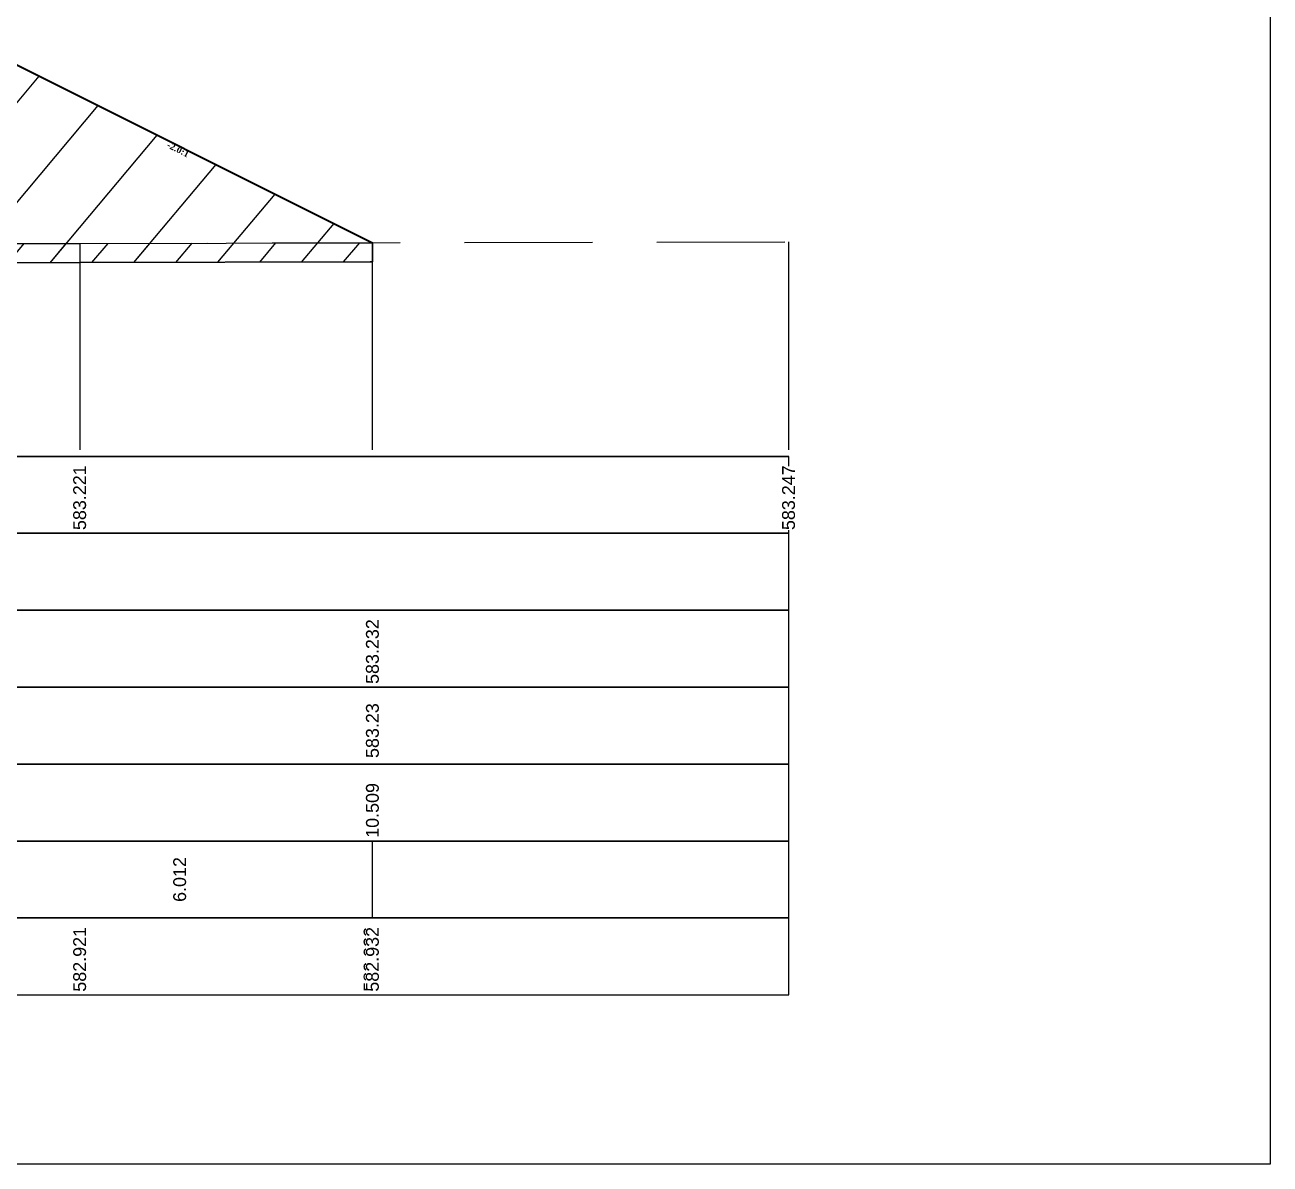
# Model space of a CAD drawing. Header units: millimetres. Extents: x 2762 to 3076, y 916 to 3305.
# Drawn here: x 2979.79 to 2999.21, y 2289.65 to 2307.41 of the extents above; entities that cross this region are included whole.
import ezdxf

# ---------------------------------------------------------------- set-up
doc = ezdxf.new("R2010")
doc.units = ezdxf.units.MM
doc.header["$LTSCALE"] = 2
doc.linetypes.add('CACHE', pattern=[9.525, 6.35, -3.175])
doc.linetypes.add('DASHED', pattern=[0.75, 0.5, -0.25])
doc.layers.add('C-ROAD-CORR', color=5, linetype='Continuous')
doc.layers.add('C-ROAD-SCTN', color=7, linetype='Continuous')
doc.styles.add('C3D_Etiquette', font='romans.shx')
doc.styles.add('C3D_Profil_Travers', font='romans.shx')

msp = doc.modelspace()

# ---------------------------------------------------------------- hatches: boundary and pattern name
at = {"linetype": 'Continuous', "lineweight": -3}
h = msp.add_hatch(dxfattribs=at)
h.set_pattern_fill('_U', color=3, angle=50, style=0, pattern_type=0)
h.set_pattern_definition([(50, (2962.2628, 2304.125), (-0.766044, 0.642788), [])])
h.paths.add_polyline_path([(2962.263, 2304.125), (2962.444, 2304.306), (2963.944, 2304.366), (2968.808, 2306.798), (2976.805, 2307.118), (2979.201, 2307.022), (2985.214, 2304.016), (2985.214, 2303.716), (2985.178, 2303.716), (2980.648, 2303.705), (2974.624, 2303.691), (2973.443, 2303.731)])
h.paths.add_polyline_path([(2960.602, 2304.184), (2960.602, 2304.484), (2960.644, 2304.318), (2960.944, 2304.306), (2961.083, 2304.167)])
h = msp.add_hatch(dxfattribs=at)
h.set_pattern_fill('_U', color=150, scale=0.5, angle=50, style=0, pattern_type=0)
h.set_pattern_definition([(50, (2962.2628, 2304.12505), (-0.383022, 0.321394), [])])
h.paths.add_polyline_path([(2962.263, 2304.125), (2962.444, 2304.306), (2963.944, 2304.366), (2973.443, 2304.031), (2974.624, 2303.991), (2980.648, 2304.005), (2985.214, 2304.016), (2985.214, 2303.716), (2985.178, 2303.716), (2980.648, 2303.705), (2974.624, 2303.691), (2973.443, 2303.731)])
h.paths.add_polyline_path([(2960.602, 2304.484), (2963.944, 2304.366), (2962.444, 2304.306), (2962.263, 2304.125), (2961.083, 2304.167), (2960.944, 2304.306), (2960.644, 2304.318)])
h.paths.add_polyline_path([(2960.602, 2304.184), (2960.602, 2304.484), (2960.644, 2304.318), (2960.944, 2304.306), (2961.083, 2304.167)])

# ---------------------------------------------------------------- linework, layer by layer
at = {"color": 253, "linetype": 'Continuous', "lineweight": -3}
for p, q in [((2979.201, 2307.022), (2985.214, 2304.016)), ((2974.624, 2303.991), (2980.648, 2304.005)), ((2980.648, 2304.005), (2985.214, 2304.016)), ((2985.214, 2304.016), (2985.214, 2303.716)), ((2985.214, 2304.016), (2985.214, 2303.716)), ((2980.648, 2303.705), (2974.624, 2303.691)), ((2980.648, 2303.705), (2974.624, 2303.691)), ((2985.178, 2303.716), (2980.648, 2303.705)), ((2985.178, 2303.716), (2980.648, 2303.705)), ((2985.214, 2303.716), (2985.178, 2303.716)), ((2985.214, 2303.716), (2985.178, 2303.716))]:
    msp.add_line(p, q, dxfattribs=at)
at = {"color": 105, "linetype": 'DASHED', "lineweight": -3, "ltscale": 2}
for p, q in [((2974.705, 2303.991), (2980.648, 2304.005)), ((2980.648, 2304.005), (2991.705, 2304.031))]:
    msp.add_line(p, q, dxfattribs=at)
at = {"color": 98, "linetype": 'CACHE', "lineweight": -3}
for p, q in [((2980.648, 2304.005), (2980.648, 2300.784)), ((2991.705, 2304.031), (2991.705, 2300.784))]:
    msp.add_line(p, q, dxfattribs=at)
at = {"color": 8, "linetype": 'CACHE', "lineweight": -3}
msp.add_line((2985.214, 2300.784), (2985.214, 2304.016), dxfattribs=at)
at = {"color": 6, "linetype": 'Continuous', "lineweight": -3}
for p, q in [((2974.727, 2303.692), (2980.648, 2303.705)), ((2980.648, 2303.705), (2985.178, 2303.716)), ((2985.178, 2303.716), (2985.214, 2303.716))]:
    msp.add_line(p, q, dxfattribs=at)
at = {"color": 7, "linetype": 'Continuous', "lineweight": -3}
for p, q in [((2957.704, 2300.684), (2991.706, 2300.684)), ((2985.214, 2293.484), (2985.214, 2294.684))]:
    msp.add_line(p, q, dxfattribs=at)
for points in [[(2957.704, 2299.484), (2991.706, 2299.484), (2991.706, 2300.684), (2957.704, 2300.684)], [(2957.704, 2298.284), (2991.706, 2298.284), (2991.706, 2299.484), (2957.704, 2299.484)], [(2957.704, 2297.084), (2991.706, 2297.084), (2991.706, 2298.284), (2957.704, 2298.284)], [(2957.704, 2295.884), (2991.706, 2295.884), (2991.706, 2297.084), (2957.704, 2297.084)], [(2957.704, 2294.684), (2991.706, 2294.684), (2991.706, 2295.884), (2957.704, 2295.884)], [(2957.704, 2293.484), (2991.706, 2293.484), (2991.706, 2294.684), (2957.704, 2294.684)], [(2957.704, 2292.284), (2991.706, 2292.284), (2991.706, 2293.484), (2957.704, 2293.484)]]:
    msp.add_3dface(points, dxfattribs=at)
at = {"layer": 'C-ROAD-CORR', "color": 1, "linetype": 'Continuous', "lineweight": 40}
msp.add_line((2979.201, 2307.022), (2985.214, 2304.016), dxfattribs=at)
at = {"layer": 'C-ROAD-SCTN', "color": 154, "linetype": 'Continuous', "lineweight": -3}
msp.add_line((2979.201, 2307.022), (2985.214, 2304.016), dxfattribs=at)
at = {"layer": 'C-ROAD-SCTN', "color": 1, "linetype": 'Continuous', "lineweight": -3}
msp.add_line((2979.201, 2307.022), (2985.214, 2304.016), dxfattribs=at)

# ---------------------------------------------------------------- texts
at = {"color": 7, "linetype": 'Continuous', "lineweight": -3, "insert": (2982.206, 2305.515), "char_height": 0.1, "width": 0.34598, "attachment_point": 2, "rotation": 333.4349, "style": 'C3D_Etiquette'}
msp.add_mtext('{\\fTimes New Roman|b1|i0|c0|p18;-2.0:1}', dxfattribs=at)
at = {"color": 7, "linetype": 'Continuous', "lineweight": -3, "char_height": 0.2, "rotation": 90, "style": 'C3D_Profil_Travers'}
for s, insert, attachment_point in [('{\\fArial|b0|i0|c0|p34;583.23}', (2985.214, 2295.979), 4), ('{\\fArial|b0|i0|c0|p34;6.012}', (2982.208, 2294.084), 5)]:
    msp.add_mtext(s, dxfattribs=dict(at, insert=insert, attachment_point=attachment_point))

# ---------------------------------------------------------------- next in the draw order: texts
at = {"color": 7, "linetype": 'Continuous', "lineweight": -3, "char_height": 0.2, "attachment_point": 4, "rotation": 90, "style": 'C3D_Profil_Travers', "bg_fill": 3, "box_fill_scale": 1.000375, "bg_fill_color": 256, "bg_fill_true_color": 13158600, "bg_fill_transparency": 0}
for s, insert, width in [('{\\fArial|b0|i0|c0|p34;583.221}', (2980.648, 2299.534), 0.95654), ('{\\fArial|b0|i0|c0|p34;583.247}', (2991.705, 2299.534), 0.99553), ('{\\fArial|b0|i0|c0|p34;583.232}', (2985.214, 2297.134), 0.99347), ('{\\fArial|b0|i0|c0|p34;\\C256;10.509}', (2985.214, 2294.734), 0.81999), ('{\\fArial|b0|i0|c0|p34;582.921}', (2980.648, 2292.334), 0.95654), ('{\\fArial|b0|i0|c0|p34;582.932}', (2985.178, 2292.334), 0.99347)]:
    msp.add_mtext(s, dxfattribs=dict(at, insert=insert, width=width))

# ---------------------------------------------------------------- next in the draw order: texts
at = {"color": 7, "linetype": 'Continuous', "lineweight": -3, "insert": (2985.214, 2292.334), "char_height": 0.2, "width": 0.99347, "attachment_point": 4, "rotation": 90, "style": 'C3D_Profil_Travers', "bg_fill": 3, "box_fill_scale": 1.000375, "bg_fill_color": 256, "bg_fill_true_color": 13158600, "bg_fill_transparency": 0}
msp.add_mtext('{\\fArial|b0|i0|c0|p34;582.932}', dxfattribs=at)

# ---------------------------------------------------------------- next in the draw order: linework, layer by layer
msp.add_lwpolyline([(2950.215, 2319.145), (2999.215, 2319.145), (2999.215, 2289.645), (2950.215, 2289.645)], close=True)

doc.saveas('drawing.dxf')
